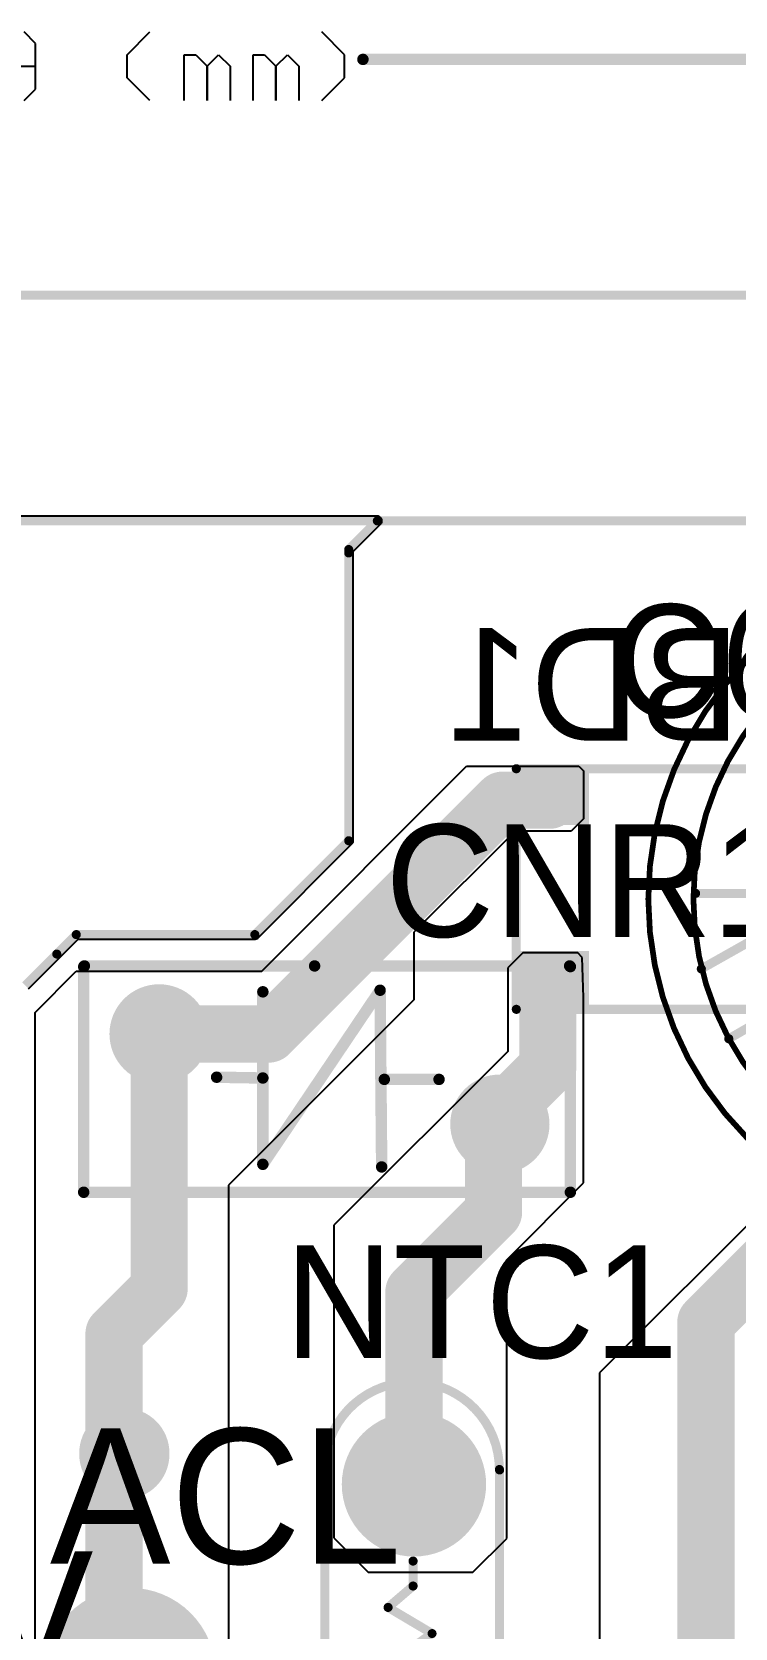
# Model space of a CAD drawing. Header units: millimetres. Extents: x 0.99 to 6.96, y 0.76 to 5.84.
# Drawn here: x 3.841 to 4.455, y 4.444 to 5.839 of the extents above; entities that cross this region are included whole.
import ezdxf

# ---------------------------------------------------------------- set-up
doc = ezdxf.new("R2010")
doc.units = ezdxf.units.MM
doc.header["$MEASUREMENT"] = 0
for name, color, linetype in [('BottomLayer', 5, 'Continuous'), ('BottomOverlay', 54, 'Continuous'), ('BottomPaste', 16, 'Continuous'), ('BottomSolder', 6, 'Continuous'), ('KeepOutLayer', 6, 'Continuous'), ('Mechanical15', 56, 'Continuous'), ('MultiLayer', 9, 'Continuous'), ('PadHoleLayer', 156, 'Continuous'), ('TopLayer', 1, 'Continuous'), ('TopOverlay', 2, 'Continuous'), ('TopSolder', 216, 'Continuous')]:
    doc.layers.add(name, color=color, linetype=linetype)

# ---------------------------------------------------------------- blocks, each defined once
blk = doc.blocks.new('NTC__D9_139')
at = {"layer": 'BottomLayer', "const_width": 0.0591}
for points in [[(-0.0295, 0, 1), (0.0295, 0, 1)], [(0.2657, 0, 1), (0.3248, 0, 1)]]:
    blk.add_lwpolyline(points, format="xyb", close=True, dxfattribs=at)
at = {"layer": 'BottomSolder', "const_width": 0.0631}
for points in [[(-0.0315, 0, 1), (0.0315, 0, 1)], [(0.2637, 0, 1), (0.3268, 0, 1)]]:
    blk.add_lwpolyline(points, format="xyb", close=True, dxfattribs=at)
at = {"layer": 'MultiLayer', "const_width": 0.0591}
for points in [[(-0.0295, 0, 1), (0.0295, 0, 1)], [(0.2657, 0, 1), (0.3248, 0, 1)]]:
    blk.add_lwpolyline(points, format="xyb", close=True, dxfattribs=at)
at = {"layer": 'PadHoleLayer', "const_width": 0.0236}
for points in [[(-0.0118, 0, 1), (0.0118, 0, 1)], [(0.2835, 0, 1), (0.3071, 0, 1)]]:
    blk.add_lwpolyline(points, format="xyb", close=True, dxfattribs=at)
at = {"layer": 'TopLayer', "const_width": 0.0591}
for points in [[(-0.0295, 0, 1), (0.0295, 0, 1)], [(0.2657, 0, 1), (0.3248, 0, 1)]]:
    blk.add_lwpolyline(points, format="xyb", close=True, dxfattribs=at)
at = {"layer": 'TopOverlay', "const_width": 0.00787}
for points in [[(-0.012, -0.0781, -1.006216), (-0.0131, 0.0746)], [(-0.0131, 0.0746, -0.198912), (-0.0126, 0.0748)], [(0.3092, 0.0748, -1.006216), (0.3103, -0.0779)]]:
    blk.add_lwpolyline(points, format="xyb", dxfattribs=at)
at = {"layer": 'TopOverlay', "const_width": 0.00394}
for points in [[(-0.015, 0.0746, 1), (-0.0111, 0.0746, 1)], [(-0.015, 0.0746, 1), (-0.0111, 0.0746, 1)], [(-0.0146, 0.0748, 1), (-0.0106, 0.0748, 1)], [(-0.0146, 0.0748, 1), (-0.0106, 0.0748, 1)], [(0.3072, 0.0748, 1), (0.3112, 0.0748, 1)], [(0.3072, 0.0748, 1), (0.3112, 0.0748, 1)], [(0.1284, 0.0158, 1), (0.1323, 0.0158, 1)], [(0.1284, 0.0158, 1), (0.1323, 0.0158, 1)], [(0.1741, 0.0158, 1), (0.178, 0.0158, 1)], [(0.1741, 0.0158, 1), (0.178, 0.0158, 1)], [(0.065, -0.0008, 1), (0.069, -0.0008, 1)], [(0.0868, -0.0008, 1), (0.0908, -0.0008, 1)], [(0.0868, -0.0008, 1), (0.0908, -0.0008, 1)], [(0.2099, 0.0023, 1), (0.2138, 0.0023, 1)], [(0.2099, 0.0023, 1), (0.2138, 0.0023, 1)], [(0.2229, 0.0023, 1), (0.2268, 0.0023, 1)], [(0.1055, -0.0226, 1), (0.1095, -0.0226, 1)], [(0.1055, -0.0226, 1), (0.1095, -0.0226, 1)], [(0.1549, -0.0216, 1), (0.1588, -0.0216, 1)], [(0.1549, -0.0216, 1), (0.1588, -0.0216, 1)], [(0.1923, -0.0231, 1), (0.1962, -0.0231, 1)], [(0.1923, -0.0231, 1), (0.1962, -0.0231, 1)], [(-0.0139, -0.0781, 1), (-0.01, -0.0781, 1)], [(-0.0137, -0.0779, 1), (-0.0098, -0.0779, 1)], [(0.3083, -0.0779, 1), (0.3123, -0.0779, 1)], [(0.3083, -0.0779, 1), (0.3123, -0.0779, 1)]]:
    blk.add_lwpolyline(points, format="xyb", close=True, dxfattribs=at)
at = {"layer": 'TopOverlay', "const_width": 0.00787}
for points in [[(0.3092, 0.0748), (-0.0126, 0.0748)], [(0.1075, -0.0226), (0.1303, 0.0158)], [(0.1568, -0.0216), (0.1303, 0.0158)], [(0.1568, -0.0216), (0.176, 0.0158)], [(0.1942, -0.0231), (0.176, 0.0158)], [(0.0888, -0.0008), (0.067, -0.0008)], [(0.1075, -0.0226), (0.0888, -0.0008)], [(0.1942, -0.0231), (0.2119, 0.0023)], [(0.2249, 0.0023), (0.2119, 0.0023)], [(0.3103, -0.0779), (-0.0118, -0.0779)]]:
    blk.add_lwpolyline(points, dxfattribs=at)
at = {"layer": 'TopSolder', "const_width": 0.0631}
for points in [[(-0.0315, 0, 1), (0.0315, 0, 1)], [(0.2637, 0, 1), (0.3268, 0, 1)]]:
    blk.add_lwpolyline(points, format="xyb", close=True, dxfattribs=at)
blk = doc.blocks.new('CN1_146')
at = {"layer": 'BottomLayer', "const_width": 0.0709}
blk.add_lwpolyline([(-0.0354, 0, 1), (0.0354, 0, 1)], format="xyb", close=True, dxfattribs=at)
at = {"layer": 'BottomSolder', "const_width": 0.0749}
blk.add_lwpolyline([(-0.0374, 0, 1), (0.0374, 0, 1)], format="xyb", close=True, dxfattribs=at)
at = {"layer": 'MultiLayer', "const_width": 0.0709}
blk.add_lwpolyline([(-0.0354, 0, 1), (0.0354, 0, 1)], format="xyb", close=True, dxfattribs=at)
at = {"layer": 'PadHoleLayer', "const_width": 0.0315}
blk.add_lwpolyline([(-0.0157, 0, 1), (0.0157, 0, 1)], format="xyb", close=True, dxfattribs=at)
at = {"layer": 'TopLayer', "const_width": 0.0709}
blk.add_lwpolyline([(-0.0354, 0, 1), (0.0354, 0, 1)], format="xyb", close=True, dxfattribs=at)
at = {"layer": 'TopSolder', "const_width": 0.0749}
blk.add_lwpolyline([(-0.0374, 0, 1), (0.0374, 0, 1)], format="xyb", close=True, dxfattribs=at)
blk = doc.blocks.new('10D471K_153')
at = {"layer": 'BottomLayer', "const_width": 0.0394}
for points in [[(-0.0197, 0.0394, 1), (0.0197, 0.0394, 1)], [(0.278, -0.0394, 1), (0.3173, -0.0394, 1)]]:
    blk.add_lwpolyline(points, format="xyb", close=True, dxfattribs=at)
at = {"layer": 'BottomSolder', "const_width": 0.0434}
for points in [[(-0.0217, 0.0394, 1), (0.0217, 0.0394, 1)], [(0.276, -0.0394, 1), (0.3193, -0.0394, 1)]]:
    blk.add_lwpolyline(points, format="xyb", close=True, dxfattribs=at)
at = {"layer": 'MultiLayer', "const_width": 0.0394}
for points in [[(-0.0197, 0.0394, 1), (0.0197, 0.0394, 1)], [(0.278, -0.0394, 1), (0.3173, -0.0394, 1)]]:
    blk.add_lwpolyline(points, format="xyb", close=True, dxfattribs=at)
at = {"layer": 'PadHoleLayer', "const_width": 0.0197}
for points in [[(-0.0098, 0.0394, 1), (0.0098, 0.0394, 1)], [(0.2878, -0.0394, 1), (0.3075, -0.0394, 1)]]:
    blk.add_lwpolyline(points, format="xyb", close=True, dxfattribs=at)
at = {"layer": 'TopLayer', "const_width": 0.0394}
for points in [[(-0.0197, 0.0394, 1), (0.0197, 0.0394, 1)], [(0.278, -0.0394, 1), (0.3173, -0.0394, 1)]]:
    blk.add_lwpolyline(points, format="xyb", close=True, dxfattribs=at)
at = {"layer": 'TopOverlay', "const_width": 0.01}
for points in [[(-0.0659, 0.0982), (-0.0653, 0.0988)], [(-0.0659, -0.0989), (-0.0659, 0.0982)], [(-0.0653, 0.0988), (0.1358, 0.0988)], [(0.1358, 0.0988), (0.3586, 0.0988)], [(0.3586, 0.0988), (0.3592, 0.0982)], [(0.3592, -0.0989), (0.3592, 0.0982)], [(0.0906, -0.0745), (0.193, 0.0776)], [(0.0906, -0.0745), (0.0906, 0.0762)], [(0.193, 0.0776), (0.1944, -0.0768)], [(0.0502, 0.0016), (0.0906, 0.0009)], [(0.1967, -0.0003), (0.2445, -0.0003)], [(-0.0659, -0.0989), (0.3592, -0.0989)]]:
    blk.add_lwpolyline(points, dxfattribs=at)
at = {"layer": 'TopOverlay', "const_width": 0.005}
for points in [[(-0.0684, 0.0982, 1), (-0.0634, 0.0982, 1)], [(-0.0684, 0.0982, 1), (-0.0634, 0.0982, 1)], [(-0.0678, 0.0988, 1), (-0.0628, 0.0988, 1)], [(-0.0678, 0.0988, 1), (-0.0628, 0.0988, 1)], [(0.1333, 0.0988, 1), (0.1383, 0.0988, 1)], [(0.1333, 0.0988, 1), (0.1383, 0.0988, 1)], [(0.3561, 0.0988, 1), (0.3611, 0.0988, 1)], [(0.3561, 0.0988, 1), (0.3611, 0.0988, 1)], [(0.3567, 0.0982, 1), (0.3617, 0.0982, 1)], [(0.3567, 0.0982, 1), (0.3617, 0.0982, 1)], [(0.0881, 0.0762, 1), (0.0931, 0.0762, 1)], [(0.1905, 0.0776, 1), (0.1955, 0.0776, 1)], [(0.1905, 0.0776, 1), (0.1955, 0.0776, 1)], [(0.0477, 0.0016, 1), (0.0527, 0.0016, 1)], [(0.0881, 0.0009, 1), (0.0931, 0.0009, 1)], [(0.1942, -0.0003, 1), (0.1992, -0.0003, 1)], [(0.242, -0.0003, 1), (0.247, -0.0003, 1)], [(0.0881, -0.0745, 1), (0.0931, -0.0745, 1)], [(0.0881, -0.0745, 1), (0.0931, -0.0745, 1)], [(0.1919, -0.0768, 1), (0.1969, -0.0768, 1)], [(-0.0684, -0.0989, 1), (-0.0634, -0.0989, 1)], [(-0.0684, -0.0989, 1), (-0.0634, -0.0989, 1)], [(0.3567, -0.0989, 1), (0.3617, -0.0989, 1)], [(0.3567, -0.0989, 1), (0.3617, -0.0989, 1)]]:
    blk.add_lwpolyline(points, format="xyb", close=True, dxfattribs=at)
at = {"layer": 'TopSolder', "const_width": 0.0434}
for points in [[(-0.0217, 0.0394, 1), (0.0217, 0.0394, 1)], [(0.276, -0.0394, 1), (0.3193, -0.0394, 1)]]:
    blk.add_lwpolyline(points, format="xyb", close=True, dxfattribs=at)
blk = doc.blocks.new('CA_ALU_13BL_159')
at = {"layer": 'BottomLayer', "const_width": 0.0394}
blk.add_lwpolyline([(0.0787, 0, 1), (0.1181, 0, 1)], format="xyb", close=True, dxfattribs=at)
at = {"layer": 'BottomLayer'}
blk.add_solid([(-0.1378, -0.0394), (-0.0591, -0.0394), (-0.1378, 0.0394), (-0.0591, 0.0394)], dxfattribs=at)
at = {"layer": 'BottomSolder', "const_width": 0.0434}
blk.add_lwpolyline([(0.0767, 0, 1), (0.1201, 0, 1)], format="xyb", close=True, dxfattribs=at)
at = {"layer": 'BottomSolder'}
blk.add_solid([(-0.1418, -0.0434), (-0.0551, -0.0434), (-0.1418, 0.0434), (-0.0551, 0.0434)], dxfattribs=at)
at = {"layer": 'Mechanical15'}
for points, const_width in [([(0.2953, 0, 1), (-0.2953, 0, 1)], 0.005), ([(-0.2965, 0, 1), (-0.294, 0, 1)], 0.0025), ([(0.294, 0, 1), (0.2965, 0, 1)], 0.0025)]:
    blk.add_lwpolyline(points, format="xyb", close=True, dxfattribs=dict(at, const_width=const_width))
at = {"layer": 'PadHoleLayer', "const_width": 0.0177}
for points in [[(-0.1073, 0, 1), (-0.0896, 0, 1)], [(0.0896, 0, 1), (0.1073, 0, 1)]]:
    blk.add_lwpolyline(points, format="xyb", close=True, dxfattribs=at)
at = {"layer": 'TopLayer', "const_width": 0.0394}
blk.add_lwpolyline([(0.0787, 0, 1), (0.1181, 0, 1)], format="xyb", close=True, dxfattribs=at)
at = {"layer": 'TopLayer'}
blk.add_solid([(-0.1378, -0.0394), (-0.0591, -0.0394), (-0.1378, 0.0394), (-0.0591, 0.0394)], dxfattribs=at)
at = {"layer": 'TopOverlay'}
for p, q in [((0.0005, 0.3081), (0.0005, 0.2687)), ((0.0202, 0.2884), (-0.0192, 0.2884))]:
    blk.add_line(p, q, dxfattribs=at)
for points, const_width in [([(0.2559, 0, 1), (-0.2559, 0, 1)], 0.005), ([(-0.2572, 0, 1), (-0.2547, 0, 1)], 0.0025), ([(0.2547, 0, 1), (0.2572, 0, 1)], 0.0025)]:
    blk.add_lwpolyline(points, format="xyb", close=True, dxfattribs=dict(at, const_width=const_width))
at = {"layer": 'TopSolder', "const_width": 0.0434}
blk.add_lwpolyline([(0.0767, 0, 1), (0.1201, 0, 1)], format="xyb", close=True, dxfattribs=at)
at = {"layer": 'TopSolder'}
blk.add_solid([(-0.1418, -0.0434), (-0.0551, -0.0434), (-0.1418, 0.0434), (-0.0551, 0.0434)], dxfattribs=at)
blk = doc.blocks.new('SOPA_4_B_165')
at = {"layer": 'BottomLayer'}
for points in [[(-0.1772, 0.186), (-0.1378, 0.186), (-0.1772, 0.2431), (-0.1378, 0.2431)], [(-0.0197, 0.186), (0.0197, 0.186), (-0.0197, 0.2431), (0.0197, 0.2431)], [(-0.1772, -0.0285), (-0.1378, -0.0285), (-0.1772, 0.0285), (-0.1378, 0.0285)], [(-0.0197, -0.0285), (0.0197, -0.0285), (-0.0197, 0.0285), (0.0197, 0.0285)]]:
    blk.add_solid(points, dxfattribs=at)
at = {"layer": 'BottomOverlay', "const_width": 0.00787}
for points in [[(-0.1847, 0.2456), (-0.1847, -0.0364)], [(-0.1847, 0.2456), (0.0255, 0.2456)], [(0.0255, 0.2456), (0.0255, -0.035)], [(-0.1847, -0.0364), (0.0255, -0.0364)]]:
    blk.add_lwpolyline(points, dxfattribs=at)
at = {"layer": 'BottomOverlay', "const_width": 0.00394}
for points in [[(-0.1867, 0.2456, 1), (-0.1827, 0.2456, 1)], [(-0.1867, 0.2456, 1), (-0.1827, 0.2456, 1)], [(0.0235, 0.2456, 1), (0.0275, 0.2456, 1)], [(0.0235, 0.2456, 1), (0.0275, 0.2456, 1)], [(-0.1867, -0.0364, 1), (-0.1827, -0.0364, 1)], [(-0.1867, -0.0364, 1), (-0.1827, -0.0364, 1)], [(-0.1203, -0.034, 1), (-0.1163, -0.034, 1)], [(-0.0422, -0.034, 1), (-0.0383, -0.034, 1)], [(0.0235, -0.035, 1), (0.0275, -0.035, 1)], [(0.0235, -0.0364, 1), (0.0275, -0.0364, 1)]]:
    blk.add_lwpolyline(points, format="xyb", close=True, dxfattribs=at)
at = {"layer": 'BottomOverlay', "const_width": 0.00787}
blk.add_lwpolyline([(-0.1183, -0.034, -0.974667), (-0.0402, -0.034)], format="xyb", dxfattribs=at)
at = {"layer": 'BottomPaste'}
for points in [[(-0.1772, 0.186), (-0.1378, 0.186), (-0.1772, 0.2431), (-0.1378, 0.2431)], [(-0.0197, 0.186), (0.0197, 0.186), (-0.0197, 0.2431), (0.0197, 0.2431)], [(-0.1772, -0.0285), (-0.1378, -0.0285), (-0.1772, 0.0285), (-0.1378, 0.0285)], [(-0.0197, -0.0285), (0.0197, -0.0285), (-0.0197, 0.0285), (0.0197, 0.0285)]]:
    blk.add_solid(points, dxfattribs=at)
at = {"layer": 'BottomSolder'}
for points in [[(-0.1812, 0.182), (-0.1338, 0.182), (-0.1812, 0.2471), (-0.1338, 0.2471)], [(-0.0237, 0.182), (0.0237, 0.182), (-0.0237, 0.2471), (0.0237, 0.2471)], [(-0.1812, -0.0325), (-0.1338, -0.0325), (-0.1812, 0.0325), (-0.1338, 0.0325)], [(-0.0237, -0.0325), (0.0237, -0.0325), (-0.0237, 0.0325), (0.0237, 0.0325)]]:
    blk.add_solid(points, dxfattribs=at)

msp = doc.modelspace()

# ---------------------------------------------------------------- linework, layer by layer
at = {"layer": 'BottomLayer'}
for p, q in [((4.042, 5.018), (4.221, 5.197)), ((4.221, 5.197), (4.319, 5.197)), ((4.319, 5.197), (4.323, 5.193)), ((4.323, 5.193), (4.323, 5.151)), ((4.323, 5.151), (4.3124, 5.1404)), ((4.2634, 5.1404), (4.175, 5.052)), ((4.3124, 5.1404), (4.2634, 5.1404)), ((4.175, 5.052), (4.175, 4.993)), ((4.27, 5.034), (4.257, 5.021)), ((4.318, 5.034), (4.27, 5.034)), ((4.322, 5.03), (4.318, 5.034)), ((4.257, 5.021), (4.257, 4.948)), ((4.323, 4.995), (4.322, 5.03)), ((3.844, 4.982), (3.88, 5.018)), ((3.88, 5.018), (4.042, 5.018)), ((4.175, 4.993), (4.013, 4.831)), ((4.323, 4.833), (4.323, 4.995)), ((3.844, 4.3254), (3.844, 4.982)), ((4.257, 4.948), (4.105, 4.796)), ((4.5517, 4.8818), (4.337, 4.667)), ((4.013, 4.831), (4.013, 4.322)), ((4.256, 4.766), (4.323, 4.833)), ((4.105, 4.796), (4.105, 4.523)), ((4.256, 4.5225), (4.256, 4.766)), ((4.337, 4.667), (4.337, 3.375)), ((4.105, 4.523), (4.135, 4.493)), ((4.2265, 4.493), (4.256, 4.5225)), ((4.135, 4.493), (4.2265, 4.493))]:
    msp.add_line(p, q, dxfattribs=at)
at = {"layer": 'BottomLayer', "const_width": 0.05}
for points in [[(4.0481, 4.9631), (4.2524, 5.1674)], [(4.2524, 5.1674), (4.2934, 5.1674)], [(4.2934, 5.1674), (4.2954, 5.1694)], [(4.2919, 4.9341), (4.2919, 5.0084)], [(3.9524, 4.9631), (4.0481, 4.9631)], [(3.9524, 4.7408), (3.9524, 4.9631)], [(4.25, 4.8922), (4.2919, 4.9341)], [(4.2445, 4.8789), (4.25, 4.8844)], [(4.25, 4.8844), (4.25, 4.8922)], [(4.2445, 4.8075), (4.2445, 4.8789)], [(4.175, 4.738), (4.2445, 4.8075)], [(4.43, 4.7114), (4.523, 4.8044)], [(3.913, 4.7014), (3.9524, 4.7408)], [(4.175, 4.5697), (4.175, 4.738)], [(4.43, 4.3594), (4.43, 4.7114)], [(3.913, 4.3944), (3.913, 4.7014)]]:
    msp.add_lwpolyline(points, dxfattribs=at)
at = {"layer": 'BottomLayer', "const_width": 0.025}
for points in [[(4.2399, 5.1674, 1), (4.2649, 5.1674, 1)], [(4.2399, 5.1674, 1), (4.2649, 5.1674, 1)], [(4.2809, 5.1674, 1), (4.3059, 5.1674, 1)], [(4.2809, 5.1674, 1), (4.3059, 5.1674, 1)], [(4.2829, 5.1694, 1), (4.3079, 5.1694, 1)], [(4.2794, 5.0084, 1), (4.3044, 5.0084, 1)], [(3.9399, 4.9631, 1), (3.9649, 4.9631, 1)], [(3.9399, 4.9631, 1), (3.9649, 4.9631, 1)], [(4.0356, 4.9631, 1), (4.0606, 4.9631, 1)], [(4.0356, 4.9631, 1), (4.0606, 4.9631, 1)], [(4.2794, 4.9341, 1), (4.3044, 4.9341, 1)], [(4.2794, 4.9341, 1), (4.3044, 4.9341, 1)], [(4.2375, 4.8922, 1), (4.2625, 4.8922, 1)], [(4.2375, 4.8922, 1), (4.2625, 4.8922, 1)], [(4.2375, 4.8844, 1), (4.2625, 4.8844, 1)], [(4.2375, 4.8844, 1), (4.2625, 4.8844, 1)], [(4.232, 4.8789, 1), (4.257, 4.8789, 1)], [(4.232, 4.8789, 1), (4.257, 4.8789, 1)], [(4.232, 4.8075, 1), (4.257, 4.8075, 1)], [(4.232, 4.8075, 1), (4.257, 4.8075, 1)], [(3.9399, 4.7408, 1), (3.9649, 4.7408, 1)], [(3.9399, 4.7408, 1), (3.9649, 4.7408, 1)], [(4.1625, 4.738, 1), (4.1875, 4.738, 1)], [(4.1625, 4.738, 1), (4.1875, 4.738, 1)], [(4.4175, 4.7114, 1), (4.4425, 4.7114, 1)], [(4.4175, 4.7114, 1), (4.4425, 4.7114, 1)], [(3.9005, 4.7014, 1), (3.9255, 4.7014, 1)], [(3.9005, 4.7014, 1), (3.9255, 4.7014, 1)], [(4.1625, 4.5697, 1), (4.1875, 4.5697, 1)]]:
    msp.add_lwpolyline(points, format="xyb", close=True, dxfattribs=at)
at = {"layer": 'BottomSolder', "const_width": 0.0787}
msp.add_lwpolyline([(3.922, 4.596), (3.922, 4.597)], dxfattribs=at)
at = {"layer": 'BottomSolder', "const_width": 0.0394}
for points in [[(3.9023, 4.597, 1), (3.9417, 4.597, 1)], [(3.9023, 4.596, 1), (3.9417, 4.596, 1)]]:
    msp.add_lwpolyline(points, format="xyb", close=True, dxfattribs=at)
at = {"layer": 'KeepOutLayer', "const_width": 0.00787}
for points in [[(1.308, 5.6086), (6.358, 5.6086)], [(3.5216, 5.4114), (4.143, 5.4114)], [(4.118, 5.3864), (4.143, 5.4114)], [(4.143, 5.4114), (4.143, 5.4114)], [(4.118, 5.3834), (4.118, 5.3864)], [(4.118, 5.132), (4.118, 5.3834)], [(4.036, 5.05), (4.118, 5.132)], [(3.863, 5.033), (3.88, 5.05)], [(3.88, 5.05), (4.036, 5.05)], [(3.8355, 5.0055), (3.863, 5.033)]]:
    msp.add_lwpolyline(points, dxfattribs=at)
at = {"layer": 'KeepOutLayer', "const_width": 0.00394}
for points in [[(4.141, 5.4114, 1), (4.145, 5.4114, 1)], [(4.141, 5.4114, 1), (4.145, 5.4114, 1)], [(4.141, 5.4114, 1), (4.145, 5.4114, 1)], [(4.141, 5.4114, 1), (4.145, 5.4114, 1)], [(4.116, 5.3864, 1), (4.12, 5.3864, 1)], [(4.116, 5.3864, 1), (4.12, 5.3864, 1)], [(4.116, 5.3834, 1), (4.12, 5.3834, 1)], [(4.116, 5.3834, 1), (4.12, 5.3834, 1)], [(4.116, 5.132, 1), (4.12, 5.132, 1)], [(4.116, 5.132, 1), (4.12, 5.132, 1)], [(3.878, 5.05, 1), (3.882, 5.05, 1)], [(3.878, 5.05, 1), (3.882, 5.05, 1)], [(4.034, 5.05, 1), (4.038, 5.05, 1)], [(4.034, 5.05, 1), (4.038, 5.05, 1)], [(3.861, 5.033, 1), (3.865, 5.033, 1)], [(3.861, 5.033, 1), (3.865, 5.033, 1)]]:
    msp.add_lwpolyline(points, format="xyb", close=True, dxfattribs=at)
at = {"layer": 'MultiLayer'}
for p, q in [((4.143, 5.4154), (3.5216, 5.4154)), ((4.1438, 5.4154), (4.143, 5.4154)), ((4.143, 5.4154), (4.143, 5.4154)), ((4.1452, 5.4148), (4.1438, 5.4154)), ((4.1463, 5.4137), (4.1452, 5.4148)), ((4.1469, 5.4122), (4.1463, 5.4137)), ((4.1468, 5.4103), (4.1469, 5.411)), ((4.1469, 5.4114), (4.1469, 5.4122)), ((4.1469, 5.411), (4.1469, 5.4114)), ((4.1469, 5.4114), (4.1469, 5.4114)), ((4.1469, 5.4114), (4.1469, 5.4114)), ((4.1219, 5.3848), (4.1458, 5.4086)), ((4.1458, 5.4086), (4.146, 5.4089)), ((4.1458, 5.4086), (4.1458, 5.4086)), ((4.146, 5.4089), (4.1465, 5.4095)), ((4.1465, 5.4095), (4.1468, 5.4103)), ((4.1219, 5.132), (4.1219, 5.3848)), ((4.1218, 5.1309), (4.1219, 5.1316)), ((4.1219, 5.1316), (4.1219, 5.132)), ((4.1219, 5.132), (4.1219, 5.132)), ((4.0388, 5.0472), (4.1208, 5.1292)), ((4.1208, 5.1292), (4.1211, 5.1295)), ((4.1211, 5.1295), (4.1215, 5.1301)), ((4.1215, 5.1301), (4.1218, 5.1309)), ((3.8383, 5.0027), (3.8816, 5.0461)), ((3.8816, 5.0461), (4.036, 5.0461)), ((4.036, 5.0461), (4.0364, 5.0461)), ((4.0364, 5.0461), (4.0371, 5.0462)), ((4.0371, 5.0462), (4.0379, 5.0465)), ((4.0379, 5.0465), (4.0385, 5.0469)), ((4.0385, 5.0469), (4.0388, 5.0472)), ((4.0388, 5.0472), (4.0388, 5.0472))]:
    msp.add_line(p, q, dxfattribs=at)
at = {"layer": 'TopOverlay'}
for p, q in [((3.8445, 5.8286), (3.8345, 5.8386)), ((3.9245, 5.8186), (3.9444, 5.8386)), ((4.1144, 5.8186), (4.0944, 5.8386)), ((3.8445, 5.7886), (3.8445, 5.8286)), ((3.9245, 5.7986), (3.9245, 5.8186)), ((3.9744, 5.7786), (3.9744, 5.8186)), ((3.9744, 5.8186), (3.9844, 5.8186)), ((3.9844, 5.8186), (3.9944, 5.8086)), ((3.9944, 5.8086), (4.0044, 5.8186)), ((4.0044, 5.8186), (4.0144, 5.8086)), ((4.0344, 5.7786), (4.0344, 5.8186)), ((4.0344, 5.8186), (4.0444, 5.8186)), ((4.0444, 5.8186), (4.0544, 5.8086)), ((4.0544, 5.8086), (4.0644, 5.8186)), ((4.0644, 5.8186), (4.0744, 5.8086)), ((4.1144, 5.7986), (4.1144, 5.8186)), ((3.8145, 5.8086), (3.8445, 5.8086)), ((3.9944, 5.8086), (3.9944, 5.7786)), ((3.9944, 5.7786), (3.9944, 5.8086)), ((4.0144, 5.8086), (4.0144, 5.7786)), ((4.0544, 5.8086), (4.0544, 5.7786)), ((4.0544, 5.7786), (4.0544, 5.8086)), ((4.0744, 5.8086), (4.0744, 5.7786)), ((3.8345, 5.7786), (3.8445, 5.7886)), ((3.9444, 5.7786), (3.9245, 5.7986)), ((4.0944, 5.7786), (4.1144, 5.7986))]:
    msp.add_line(p, q, dxfattribs=at)
for points, const_width in [([(4.1304, 5.8146), (6.67, 5.8146)], 0.01), ([(1.001, 5.6086), (6.67, 5.6086)], 0.00787), ([(1.001, 5.4114), (6.6703, 5.4114)], 0.00787), ([(4.421, 5.086), (4.929, 5.086)], 0.00787), ([(4.426, 5.02), (4.543, 5.086)], 0.00787), ([(4.45, 4.959), (4.671, 5.086)], 0.00787)]:
    msp.add_lwpolyline(points, dxfattribs=dict(at, const_width=const_width))
for points, const_width in [([(4.1279, 5.8146, 1), (4.1329, 5.8146, 1)], 0.005), ([(4.419, 5.086, 1), (4.423, 5.086, 1)], 0.00394), ([(4.424, 5.02, 1), (4.428, 5.02, 1)], 0.00394), ([(4.448, 4.959, 1), (4.452, 4.959, 1)], 0.00394)]:
    msp.add_lwpolyline(points, format="xyb", close=True, dxfattribs=dict(at, const_width=const_width))

# ---------------------------------------------------------------- block references
for name, p, rotation in [('CA_ALU_13BL_159', (4.675, 5.081), 270), ('SOPA_4_B_165', (4.51, 5.1694), 90), ('10D471K_153', (3.9524, 4.9238), 360), ('NTC__D9_139', (4.175, 4.5697), 270), ('CN1_146', (3.927, 4.4044), 90)]:
    msp.add_blockref(name, p, dxfattribs=dict(rotation=rotation))

# ---------------------------------------------------------------- texts
at = {"layer": 'BottomOverlay', "text_generation_flag": 2}
msp.add_text('BD1', height=0.09843, dxfattribs=at).set_placement((4.46, 5.2194))
at = {"layer": 'TopOverlay'}
for s, p in [('C6', (4.348, 5.24)), ('CNR1', (4.15, 5.048)), ('NTC1', (4.062, 4.68))]:
    msp.add_text(s, height=0.09843, dxfattribs=at).set_placement(p)
for s, p in [('ACL', (3.857, 4.5004)), ('24V', (3.614, 4.393))]:
    msp.add_text(s, height=0.11811, rotation=360, dxfattribs=at).set_placement(p)

doc.saveas('drawing.dxf')
